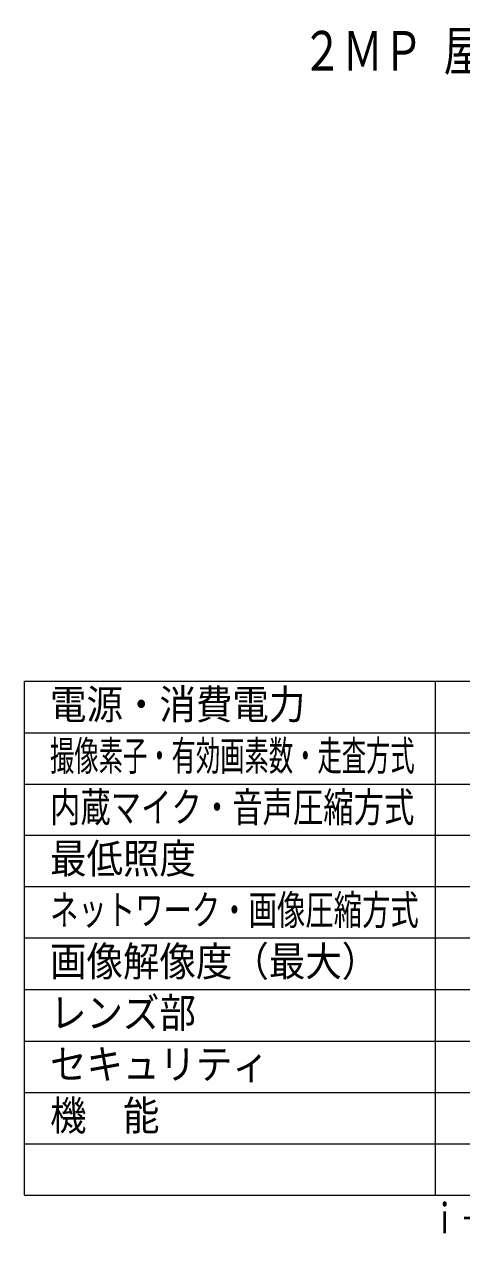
# Model space of a CAD drawing. Units: millimetres on the paper. Extents: x -62 to 65, y -59 to 59.
# Drawn here: x -62.5 to -20, y -59 to 59.3 of the extents above; entities that cross this region are included whole.
import ezdxf
from ezdxf.enums import TextEntityAlignment as Align

# ---------------------------------------------------------------- set-up
doc = ezdxf.new("R2010")
doc.units = ezdxf.units.MM
doc.layers.add('0-1_MOJI1', color=7, linetype='Continuous')
doc.layers.add('0-4_相当品', color=4, linetype='Continuous')
doc.layers.add('0-5_WAKU', color=4, linetype='Continuous', lineweight=9)
doc.styles.add('ＭＳ ゴシック', font='')
doc.styles.get('ＭＳ ゴシック').set_extended_font_data('MS Gothic')

msp = doc.modelspace()

# ---------------------------------------------------------------- linework, layer by layer
at = {"layer": '0-5_WAKU', "color": 3}
for p, q in [((-62.491, -54.598), (-62.491, -4.598)), ((-62.491, -4.598), (62.509, -4.598)), ((-22.491, -54.598), (-22.491, -4.598)), ((-62.491, -54.598), (62.509, -54.598))]:
    msp.add_line(p, q, dxfattribs=at)
at = {"layer": '0-5_WAKU'}
for p, q in [((-62.491, -9.598), (62.509, -9.598)), ((-62.491, -14.598), (62.509, -14.598)), ((62.509, -19.598), (-62.491, -19.598)), ((62.509, -24.598), (-62.491, -24.598)), ((62.509, -29.598), (-62.491, -29.598)), ((62.509, -34.598), (-62.491, -34.598)), ((-62.491, -39.598), (62.509, -39.598)), ((-62.491, -44.598), (62.509, -44.598)), ((-62.491, -49.598), (62.509, -49.598))]:
    msp.add_line(p, q, dxfattribs=at)

# ---------------------------------------------------------------- texts
at = {"layer": '0-1_MOJI1', "style": 'ＭＳ ゴシック'}
for s, height, width, p in [('２ＭＰ 屋内 ドームカメラ マイク付（天井直付金具付）', 3.849, 0.75, (-35.491, 53.662)), ('電源・消費電力', 2.889, 0.9, (-59.991, -9.153)), ('撮像素子・有効画素数・走査方式', 2.889, 0.6, (-59.991, -14.153)), ('内蔵マイク・音声圧縮方式', 2.886, 0.75, (-59.991, -19.153)), ('最低照度', 2.889, 0.9, (-59.991, -24.153)), ('ネットワーク・画像圧縮方式', 2.889, 0.7, (-59.991, -29.153)), ('画像解像度（最大）', 2.889, 0.9, (-59.991, -34.153)), ('レンズ部', 2.889, 0.9, (-59.991, -39.153)), ('セキュリティ', 2.889, 0.9, (-59.991, -44.153)), ('機\u3000能', 2.889, 0.9, (-59.991, -49.153))]:
    msp.add_text(s, height=height, dxfattribs=dict(at, width=width)).set_placement(p, align=Align.BOTTOM_LEFT)
at = {"layer": '0-4_相当品', "style": 'ＭＳ ゴシック', "width": 0.75}
msp.add_text('ｉ－ＰＲＯ：ＷＶ－Ｕ２１３００－Ｖ２Ｌ＋ＷＶ－Ｑ１０５ＡＵＸ', height=2.889, dxfattribs=at).set_placement((-23.091, -59.153), align=Align.BOTTOM_LEFT)

doc.saveas('drawing.dxf')
